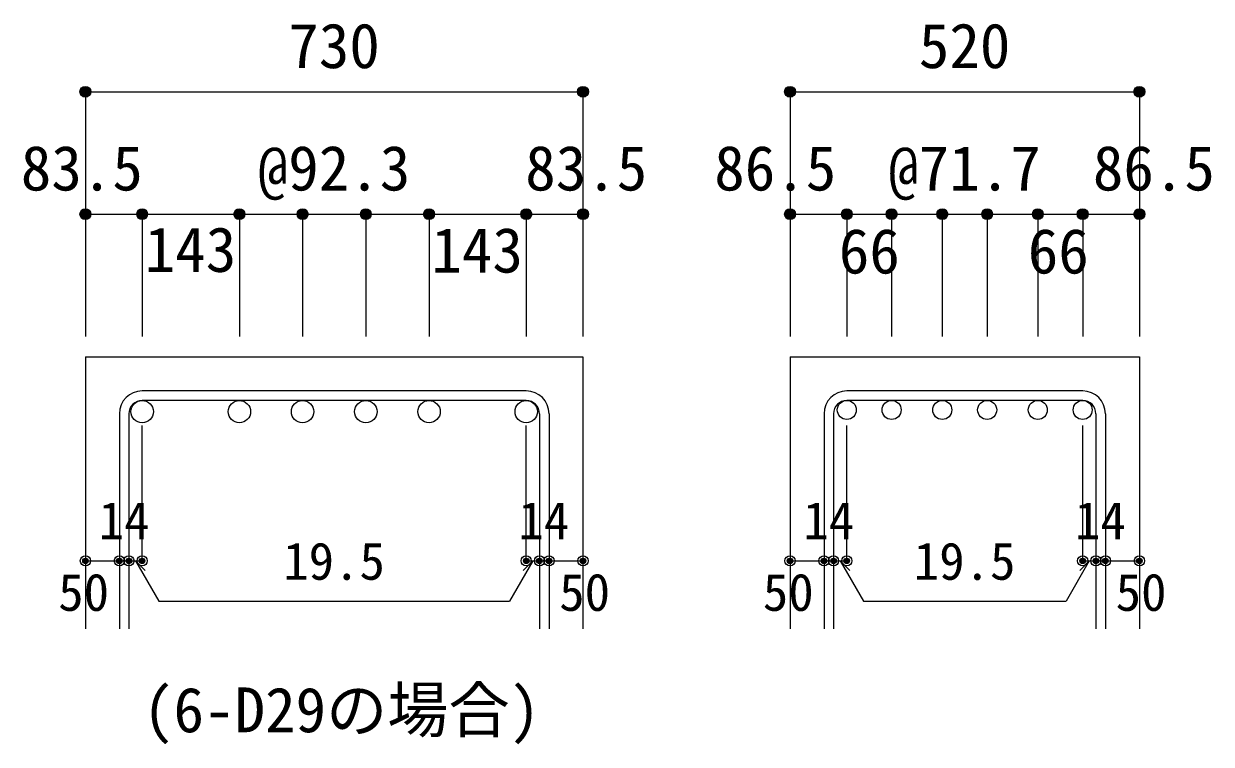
# Model space of a CAD drawing. Units: millimetres at full size, sheet at 1:30. Extents: x -5973 to 5954, y -4195 to 4201.
# Drawn here: x -832 to 915, y 21 to 1081 of the extents above; entities that cross this region are included whole.
import ezdxf
from ezdxf.enums import TextEntityAlignment as Align

# ---------------------------------------------------------------- set-up
doc = ezdxf.new("R2010")
doc.units = ezdxf.units.MM
doc.header["$LTSCALE"] = 30
doc.header["$PDMODE"] = 32
doc.header["$PDSIZE"] = 15
for name, color, linetype in [('0-1_躯体線', 2, 'Continuous'), ('0-5_基礎梁筋', 7, 'Continuous'), ('0-6_スタラップ筋', 7, 'Continuous'), ('0-7_文字', 4, 'Continuous'), ('0-D_寸法', 4, 'Continuous')]:
    doc.layers.add(name, color=color, linetype=linetype)
doc.styles.add('ＭＳ ゴシック', font='')
doc.styles.get('ＭＳ ゴシック').set_extended_font_data('MS Gothic')

msp = doc.modelspace()

# ---------------------------------------------------------------- linework, layer by layer
at = {"layer": '0-1_躯体線'}
for p, q in [((-741.12, 591.03), (-741.12, 191.03)), ((-741.12, 591.03), (-9.12, 591.03)), ((-9.12, 591.03), (-9.12, 191.03)), ((295.44, 591.03), (295.44, 191.03)), ((295.44, 591.03), (809.44, 591.03)), ((809.44, 591.03), (809.44, 191.03))]:
    msp.add_line(p, q, dxfattribs=at)
at = {"layer": '0-5_基礎梁筋', "color": 3}
for centre, radius in [((-657.62, 510.53), 16.5), ((-514.62, 510.53), 16.5), ((-421.62, 510.53), 16.5), ((-328.62, 510.53), 16.5), ((-235.62, 510.53), 16.5), ((-92.62, 510.53), 16.5), ((378.94, 513.03), 14), ((444.94, 513.03), 14), ((519.44, 513.03), 14), ((585.44, 513.03), 14), ((659.94, 513.03), 14), ((725.94, 513.03), 14)]:
    msp.add_circle(centre, radius, dxfattribs=at)
at = {"layer": '0-6_スタラップ筋'}
for p, q in [((-92.62, 541.03), (-657.62, 541.03)), ((-92.62, 527.03), (-657.62, 527.03)), ((725.94, 541.03), (378.94, 541.03)), ((725.94, 527.03), (378.94, 527.03)), ((-691.12, 507.53), (-691.12, 191.03)), ((-677.12, 507.53), (-677.12, 191.03)), ((-73.12, 507.53), (-73.12, 191.03)), ((-59.12, 507.53), (-59.12, 191.03)), ((345.44, 507.53), (345.44, 191.03)), ((359.44, 507.53), (359.44, 191.03)), ((745.44, 507.53), (745.44, 191.03)), ((759.44, 507.53), (759.44, 191.03))]:
    msp.add_line(p, q, dxfattribs=at)
for centre, radius, start, end in [((-657.62, 507.53), 33.5, 90, 180), ((-657.62, 507.53), 19.5, 90, 180), ((-92.62, 507.53), 33.5, 0, 90), ((-92.62, 507.53), 19.5, 0, 90), ((378.94, 507.53), 33.5, 90, 180), ((378.94, 507.53), 19.5, 90, 180), ((725.94, 507.53), 33.5, 0, 90), ((725.94, 507.53), 19.5, 0, 90)]:
    msp.add_arc(centre, radius, start, end, dxfattribs=at)
at = {"layer": '0-D_寸法'}
for p, q in [((-741.12, 981.03), (-741.12, 801.03)), ((-741.12, 981.03), (-9.12, 981.03)), ((-9.12, 981.03), (-9.12, 801.03)), ((-9.12, 981.03), (-9.12, 801.03)), ((295.44, 981.03), (295.44, 801.03)), ((295.44, 981.03), (809.44, 981.03)), ((809.44, 981.03), (809.44, 801.03)), ((809.44, 981.03), (809.44, 801.03)), ((-741.12, 801.03), (-741.12, 621.03)), ((-741.12, 801.03), (-9.12, 801.03)), ((-657.62, 801.03), (-657.62, 621.03)), ((-514.62, 801.03), (-514.62, 621.03)), ((-421.62, 801.03), (-421.62, 621.03)), ((-328.62, 801.03), (-328.62, 621.03)), ((-235.62, 801.03), (-235.62, 621.03)), ((-92.62, 801.03), (-92.62, 621.03)), ((-9.12, 801.03), (-9.12, 621.03)), ((295.44, 801.03), (295.44, 621.03)), ((295.44, 801.03), (809.44, 801.03)), ((378.94, 801.03), (378.94, 621.03)), ((444.94, 801.03), (444.94, 621.03)), ((519.44, 801.03), (519.44, 621.03)), ((585.44, 801.03), (585.44, 621.03)), ((659.94, 801.03), (659.94, 621.03)), ((725.94, 801.03), (725.94, 621.03)), ((809.44, 801.03), (809.44, 621.03)), ((-657.62, 291.03), (-657.62, 490.36)), ((-92.62, 291.03), (-92.62, 490.36)), ((378.94, 291.03), (378.94, 490.36)), ((725.94, 291.03), (725.94, 490.36)), ((-741.12, 291.03), (-691.12, 291.03)), ((-691.12, 291.03), (-657.62, 291.03)), ((-667.37, 291.03), (-653.23, 276.89)), ((-667.37, 291.03), (-633.15, 231.75)), ((-82.87, 291.03), (-117.1, 231.75)), ((-82.87, 291.03), (-97.01, 276.89)), ((-92.62, 291.03), (-9.12, 291.03)), ((-73.12, 291.03), (-59.12, 291.03)), ((295.44, 291.03), (345.44, 291.03)), ((345.44, 291.03), (378.94, 291.03)), ((369.19, 291.03), (383.33, 276.89)), ((369.19, 291.03), (403.41, 231.75)), ((735.69, 291.03), (701.46, 231.75)), ((735.69, 291.03), (721.54, 276.89)), ((725.94, 291.03), (809.44, 291.03)), ((745.44, 291.03), (759.44, 291.03)), ((-633.15, 231.75), (-117.1, 231.75)), ((403.41, 231.75), (701.46, 231.75))]:
    msp.add_line(p, q, dxfattribs=at)
for centre, radius in [((-741.12, 981.03), 8), ((-741.12, 981.03), 7.2), ((-741.12, 981.03), 6.4), ((-741.12, 981.03), 5.6), ((-741.12, 981.03), 4.8), ((-741.12, 981.03), 4), ((-741.12, 981.03), 3.2), ((-741.12, 981.03), 2.4), ((-741.12, 981.03), 1.6), ((-741.12, 981.03), 0.8), ((-9.12, 981.03), 8), ((-9.12, 981.03), 7.2), ((-9.12, 981.03), 6.4), ((-9.12, 981.03), 5.6), ((-9.12, 981.03), 4.8), ((-9.12, 981.03), 4), ((-9.12, 981.03), 3.2), ((-9.12, 981.03), 2.4), ((-9.12, 981.03), 1.6), ((-9.12, 981.03), 0.8), ((295.44, 981.03), 8), ((295.44, 981.03), 7.2), ((295.44, 981.03), 6.4), ((295.44, 981.03), 5.6), ((295.44, 981.03), 4.8), ((295.44, 981.03), 4), ((295.44, 981.03), 3.2), ((295.44, 981.03), 2.4), ((295.44, 981.03), 1.6), ((295.44, 981.03), 0.8), ((809.44, 981.03), 8), ((809.44, 981.03), 7.2), ((809.44, 981.03), 6.4), ((809.44, 981.03), 5.6), ((809.44, 981.03), 4.8), ((809.44, 981.03), 4), ((809.44, 981.03), 3.2), ((809.44, 981.03), 2.4), ((809.44, 981.03), 1.6), ((809.44, 981.03), 0.8), ((-741.12, 801.03), 8), ((-741.12, 801.03), 7.2), ((-741.12, 801.03), 6.4), ((-741.12, 801.03), 5.6), ((-741.12, 801.03), 4.8), ((-741.12, 801.03), 4), ((-741.12, 801.03), 3.2), ((-657.62, 801.03), 8), ((-657.62, 801.03), 7.2), ((-657.62, 801.03), 6.4), ((-657.62, 801.03), 5.6), ((-657.62, 801.03), 4.8), ((-657.62, 801.03), 4), ((-657.62, 801.03), 3.2), ((-514.62, 801.03), 8), ((-514.62, 801.03), 7.2), ((-514.62, 801.03), 6.4), ((-514.62, 801.03), 5.6), ((-514.62, 801.03), 4.8), ((-514.62, 801.03), 4), ((-514.62, 801.03), 3.2), ((-421.62, 801.03), 8), ((-421.62, 801.03), 7.2), ((-421.62, 801.03), 6.4), ((-421.62, 801.03), 5.6), ((-421.62, 801.03), 4.8), ((-421.62, 801.03), 4), ((-421.62, 801.03), 3.2), ((-328.62, 801.03), 8), ((-328.62, 801.03), 7.2), ((-328.62, 801.03), 6.4), ((-328.62, 801.03), 5.6), ((-328.62, 801.03), 4.8), ((-328.62, 801.03), 4), ((-328.62, 801.03), 3.2), ((-235.62, 801.03), 8), ((-235.62, 801.03), 7.2), ((-235.62, 801.03), 6.4), ((-235.62, 801.03), 5.6), ((-235.62, 801.03), 4.8), ((-235.62, 801.03), 4), ((-235.62, 801.03), 3.2), ((-92.62, 801.03), 8), ((-92.62, 801.03), 7.2), ((-92.62, 801.03), 6.4), ((-92.62, 801.03), 5.6), ((-92.62, 801.03), 4.8), ((-92.62, 801.03), 4), ((-92.62, 801.03), 3.2), ((-9.12, 801.03), 8), ((-9.12, 801.03), 7.2), ((-9.12, 801.03), 6.4), ((-9.12, 801.03), 5.6), ((-9.12, 801.03), 4.8), ((-9.12, 801.03), 4), ((-9.12, 801.03), 3.2), ((295.44, 801.03), 8), ((295.44, 801.03), 7.2), ((295.44, 801.03), 6.4), ((295.44, 801.03), 5.6), ((295.44, 801.03), 4.8), ((295.44, 801.03), 4), ((295.44, 801.03), 3.2), ((378.94, 801.03), 8), ((378.94, 801.03), 7.2), ((378.94, 801.03), 6.4), ((378.94, 801.03), 5.6), ((378.94, 801.03), 4.8), ((378.94, 801.03), 4), ((378.94, 801.03), 3.2), ((444.94, 801.03), 8), ((444.94, 801.03), 7.2), ((444.94, 801.03), 6.4), ((444.94, 801.03), 5.6), ((444.94, 801.03), 4.8), ((444.94, 801.03), 4), ((444.94, 801.03), 3.2), ((519.44, 801.03), 8), ((519.44, 801.03), 7.2), ((519.44, 801.03), 6.4), ((519.44, 801.03), 5.6), ((519.44, 801.03), 4.8), ((519.44, 801.03), 4), ((519.44, 801.03), 3.2), ((585.44, 801.03), 8), ((585.44, 801.03), 7.2), ((585.44, 801.03), 6.4), ((585.44, 801.03), 5.6), ((585.44, 801.03), 4.8), ((585.44, 801.03), 4), ((585.44, 801.03), 3.2), ((659.94, 801.03), 8), ((659.94, 801.03), 7.2), ((659.94, 801.03), 6.4), ((659.94, 801.03), 5.6), ((659.94, 801.03), 4.8), ((659.94, 801.03), 4), ((659.94, 801.03), 3.2), ((725.94, 801.03), 8), ((725.94, 801.03), 7.2), ((725.94, 801.03), 6.4), ((725.94, 801.03), 5.6), ((725.94, 801.03), 4.8), ((725.94, 801.03), 4), ((725.94, 801.03), 3.2), ((809.44, 801.03), 8), ((809.44, 801.03), 7.2), ((809.44, 801.03), 6.4), ((809.44, 801.03), 5.6), ((809.44, 801.03), 4.8), ((809.44, 801.03), 4), ((809.44, 801.03), 3.2), ((-741.12, 801.03), 2.4), ((-741.12, 801.03), 1.6), ((-741.12, 801.03), 0.8), ((-657.62, 801.03), 2.4), ((-657.62, 801.03), 1.6), ((-657.62, 801.03), 0.8), ((-514.62, 801.03), 2.4), ((-514.62, 801.03), 1.6), ((-514.62, 801.03), 0.8), ((-421.62, 801.03), 2.4), ((-421.62, 801.03), 1.6), ((-421.62, 801.03), 0.8), ((-328.62, 801.03), 2.4), ((-328.62, 801.03), 1.6), ((-328.62, 801.03), 0.8), ((-235.62, 801.03), 2.4), ((-235.62, 801.03), 1.6), ((-235.62, 801.03), 0.8), ((-92.62, 801.03), 2.4), ((-92.62, 801.03), 1.6), ((-92.62, 801.03), 0.8), ((-9.12, 801.03), 2.4), ((-9.12, 801.03), 1.6), ((-9.12, 801.03), 0.8), ((295.44, 801.03), 2.4), ((295.44, 801.03), 1.6), ((295.44, 801.03), 0.8), ((378.94, 801.03), 2.4), ((378.94, 801.03), 1.6), ((378.94, 801.03), 0.8), ((444.94, 801.03), 2.4), ((444.94, 801.03), 1.6), ((444.94, 801.03), 0.8), ((519.44, 801.03), 2.4), ((519.44, 801.03), 1.6), ((519.44, 801.03), 0.8), ((585.44, 801.03), 2.4), ((585.44, 801.03), 1.6), ((585.44, 801.03), 0.8), ((659.94, 801.03), 2.4), ((659.94, 801.03), 1.6), ((659.94, 801.03), 0.8), ((725.94, 801.03), 2.4), ((725.94, 801.03), 1.6), ((725.94, 801.03), 0.8), ((809.44, 801.03), 2.4), ((809.44, 801.03), 1.6), ((809.44, 801.03), 0.8), ((-741.12, 291.03), 4), ((-741.12, 291.03), 3.6), ((-741.12, 291.03), 3.2), ((-741.12, 291.03), 2.8), ((-741.12, 291.03), 2.4), ((-741.12, 291.03), 2), ((-741.12, 291.03), 1.6), ((-741.12, 291.03), 1.2), ((-741.12, 291.03), 0.8), ((-741.12, 291.03), 0.4), ((-691.12, 291.03), 4), ((-691.12, 291.03), 3.6), ((-691.12, 291.03), 3.2), ((-691.12, 291.03), 2.8), ((-691.12, 291.03), 2.4), ((-691.12, 291.03), 2), ((-691.12, 291.03), 1.6), ((-691.12, 291.03), 1.2), ((-691.12, 291.03), 0.8), ((-691.12, 291.03), 0.4), ((-677.12, 291.03), 4), ((-677.12, 291.03), 3.6), ((-677.12, 291.03), 3.2), ((-677.12, 291.03), 2.8), ((-677.12, 291.03), 2.4), ((-677.12, 291.03), 2), ((-677.12, 291.03), 1.6), ((-677.12, 291.03), 1.2), ((-677.12, 291.03), 0.8), ((-677.12, 291.03), 0.4), ((-657.62, 291.03), 4), ((-657.62, 291.03), 3.6), ((-657.62, 291.03), 3.2), ((-657.62, 291.03), 2.8), ((-657.62, 291.03), 2.4), ((-657.62, 291.03), 2), ((-657.62, 291.03), 1.6), ((-657.62, 291.03), 1.2), ((-657.62, 291.03), 0.8), ((-657.62, 291.03), 0.4), ((-92.62, 291.03), 4), ((-92.62, 291.03), 3.6), ((-92.62, 291.03), 3.2), ((-92.62, 291.03), 2.8), ((-92.62, 291.03), 2.4), ((-92.62, 291.03), 2), ((-92.62, 291.03), 1.6), ((-92.62, 291.03), 1.2), ((-92.62, 291.03), 0.8), ((-92.62, 291.03), 0.4), ((-73.12, 291.03), 4), ((-73.12, 291.03), 3.6), ((-73.12, 291.03), 3.2), ((-73.12, 291.03), 2.8), ((-73.12, 291.03), 2.4), ((-73.12, 291.03), 2), ((-73.12, 291.03), 1.6), ((-73.12, 291.03), 1.2), ((-73.12, 291.03), 0.8), ((-73.12, 291.03), 0.4), ((-59.12, 291.03), 4), ((-59.12, 291.03), 3.6), ((-59.12, 291.03), 3.2), ((-59.12, 291.03), 2.8), ((-59.12, 291.03), 2.4), ((-59.12, 291.03), 2), ((-59.12, 291.03), 1.6), ((-59.12, 291.03), 1.2), ((-59.12, 291.03), 0.8), ((-59.12, 291.03), 0.4), ((-9.12, 291.03), 4), ((-9.12, 291.03), 3.6), ((-9.12, 291.03), 3.2), ((-9.12, 291.03), 2.8), ((-9.12, 291.03), 2.4), ((-9.12, 291.03), 2), ((-9.12, 291.03), 1.6), ((-9.12, 291.03), 1.2), ((-9.12, 291.03), 0.8), ((-9.12, 291.03), 0.4), ((295.44, 291.03), 4), ((295.44, 291.03), 3.6), ((295.44, 291.03), 3.2), ((295.44, 291.03), 2.8), ((295.44, 291.03), 2.4), ((295.44, 291.03), 2), ((295.44, 291.03), 1.6), ((295.44, 291.03), 1.2), ((295.44, 291.03), 0.8), ((295.44, 291.03), 0.4), ((345.44, 291.03), 4), ((345.44, 291.03), 3.6), ((345.44, 291.03), 3.2), ((345.44, 291.03), 2.8), ((345.44, 291.03), 2.4), ((345.44, 291.03), 2), ((345.44, 291.03), 1.6), ((345.44, 291.03), 1.2), ((345.44, 291.03), 0.8), ((345.44, 291.03), 0.4), ((359.44, 291.03), 4), ((359.44, 291.03), 3.6), ((359.44, 291.03), 3.2), ((359.44, 291.03), 2.8), ((359.44, 291.03), 2.4), ((359.44, 291.03), 2), ((359.44, 291.03), 1.6), ((359.44, 291.03), 1.2), ((359.44, 291.03), 0.8), ((359.44, 291.03), 0.4), ((378.94, 291.03), 4), ((378.94, 291.03), 3.6), ((378.94, 291.03), 3.2), ((378.94, 291.03), 2.8), ((378.94, 291.03), 2.4), ((378.94, 291.03), 2), ((378.94, 291.03), 1.6), ((378.94, 291.03), 1.2), ((378.94, 291.03), 0.8), ((378.94, 291.03), 0.4), ((725.94, 291.03), 4), ((725.94, 291.03), 3.6), ((725.94, 291.03), 3.2), ((725.94, 291.03), 2.8), ((725.94, 291.03), 2.4), ((725.94, 291.03), 2), ((725.94, 291.03), 1.6), ((725.94, 291.03), 1.2), ((725.94, 291.03), 0.8), ((725.94, 291.03), 0.4), ((745.44, 291.03), 4), ((745.44, 291.03), 3.6), ((745.44, 291.03), 3.2), ((745.44, 291.03), 2.8), ((745.44, 291.03), 2.4), ((745.44, 291.03), 2), ((745.44, 291.03), 1.6), ((745.44, 291.03), 1.2), ((745.44, 291.03), 0.8), ((745.44, 291.03), 0.4), ((759.44, 291.03), 4), ((759.44, 291.03), 3.6), ((759.44, 291.03), 3.2), ((759.44, 291.03), 2.8), ((759.44, 291.03), 2.4), ((759.44, 291.03), 2), ((759.44, 291.03), 1.6), ((759.44, 291.03), 1.2), ((759.44, 291.03), 0.8), ((759.44, 291.03), 0.4), ((809.44, 291.03), 4), ((809.44, 291.03), 3.6), ((809.44, 291.03), 3.2), ((809.44, 291.03), 2.8), ((809.44, 291.03), 2.4), ((809.44, 291.03), 2), ((809.44, 291.03), 1.6), ((809.44, 291.03), 1.2), ((809.44, 291.03), 0.8), ((809.44, 291.03), 0.4)]:
    msp.add_circle(centre, radius, dxfattribs=at)
at = {"layer": '0-D_寸法', "color": 7}
for p in [(-741.12, 981.03), (-9.12, 981.03), (295.44, 981.03), (809.44, 981.03), (-741.12, 801.03), (-657.62, 801.03), (-514.62, 801.03), (-421.62, 801.03), (-328.62, 801.03), (-235.62, 801.03), (-92.62, 801.03), (-9.12, 801.03), (295.44, 801.03), (378.94, 801.03), (444.94, 801.03), (519.44, 801.03), (585.44, 801.03), (659.94, 801.03), (725.94, 801.03), (809.44, 801.03), (-741.12, 291.03), (-691.12, 291.03), (-677.12, 291.03), (-657.62, 291.03), (-92.62, 291.03), (-73.12, 291.03), (-59.12, 291.03), (-9.12, 291.03), (295.44, 291.03), (345.44, 291.03), (359.44, 291.03), (378.94, 291.03), (725.94, 291.03), (745.44, 291.03), (759.44, 291.03), (809.44, 291.03)]:
    msp.add_point(p, dxfattribs=at)

# ---------------------------------------------------------------- texts
at = {"layer": '0-7_文字', "color": 7, "style": 'ＭＳ ゴシック'}
msp.add_text('(6-D29の場合)', height=65.98, dxfattribs=at).set_placement((-656.36, 19.14), align=Align.BOTTOM_LEFT)
at = {"layer": '0-D_寸法', "style": 'ＭＳ ゴシック'}
for s, height, p in [('730', 65.98, (-442.62, 996.03)), ('520', 65.98, (484.94, 996.03)), ('83.5', 65.98, (-836.12, 816.03)), ('@92.3', 65.98, (-487.62, 816.03)), ('83.5', 65.98, (-94.12, 816.03)), ('86.5', 65.98, (183.94, 816.03)), ('@71.7', 65.98, (439.94, 816.03)), ('86.5', 65.98, (740.94, 816.03)), ('143', 65.98, (-653.85, 696.27)), ('143', 65.98, (-232.14, 695.31)), ('66', 65.98, (367.24, 693.91)), ('66', 65.98, (645.19, 693.91)), ('14', 54.99, (-721.66, 306.48)), ('14', 54.99, (-104.08, 306.48)), ('14', 54.99, (314.9, 306.48)), ('14', 54.99, (714.48, 306.48)), ('19.5', 54.99, (-450.12, 246.75)), ('19.5', 54.99, (477.44, 246.75)), ('50', 54.99, (-781.12, 201.03)), ('50', 54.99, (-44.12, 201.03)), ('50', 54.99, (255.44, 201.03)), ('50', 54.99, (774.44, 201.03))]:
    msp.add_text(s, height=height, dxfattribs=at).set_placement(p, align=Align.BOTTOM_LEFT)

doc.saveas('drawing.dxf')
